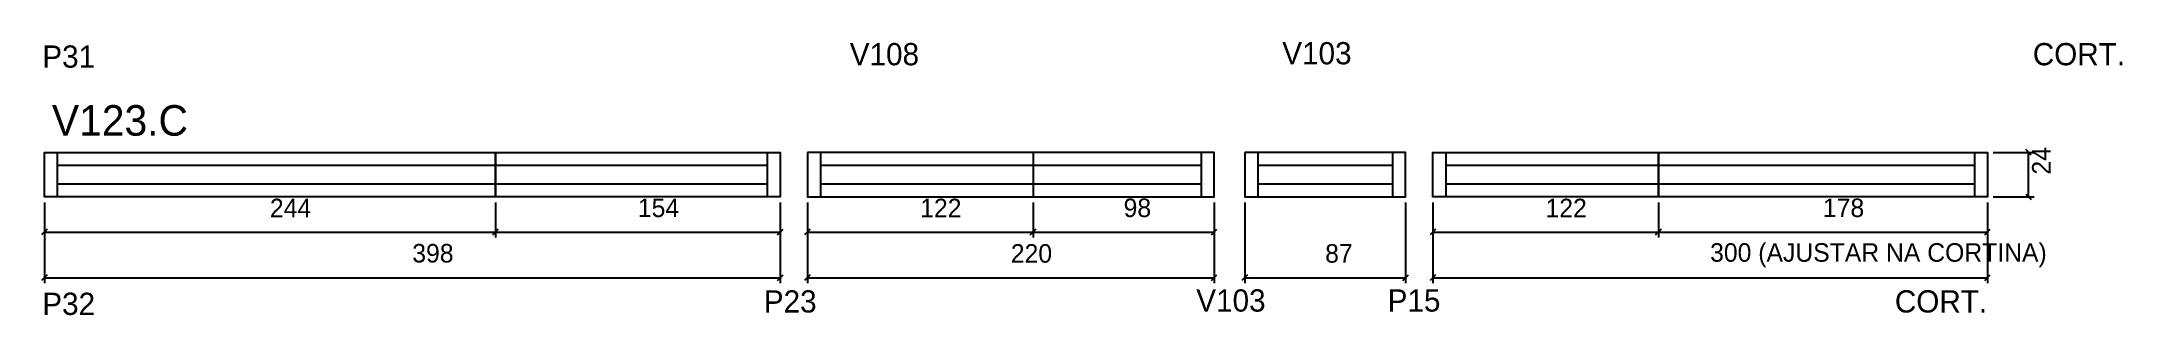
# Model space of a CAD drawing. Header units: metres. Extents: x 1672 to 2797, y 16434 to 16582.
import ezdxf

# ---------------------------------------------------------------- set-up
doc = ezdxf.new("R2010")
doc.units = ezdxf.units.M
for name, color, linetype in [('5', 7, 'Continuous'), ('COTA', 7, 'Continuous'), ('NOMENCLATURA', 7, 'Continuous'), ('Painéis', 7, 'Continuous'), ('SARR_2.2x7', 7, 'Continuous')]:
    doc.layers.add(name, color=color, linetype=linetype)

msp = doc.modelspace()

# ---------------------------------------------------------------- linework, layer by layer
at = {"layer": 'COTA', "color": 4, "lineweight": 25}
for p, q in [((2727.1, 16522.2), (2749.3, 16522.2)), ((2746.3, 16498.2), (2746.3, 16522.2)), ((2727.1, 16498.2), (2749.3, 16498.2)), ((1673.2, 16495.2), (1673.2, 16476.2)), ((1673.2, 16495.2), (1673.2, 16451.6)), ((1917.2, 16495.2), (1917.2, 16476.2)), ((1917.2, 16495.2), (1917.2, 16476.2)), ((2071.2, 16495.2), (2071.2, 16476.2)), ((2071.2, 16495.2), (2071.2, 16451.6)), ((2085.9, 16495.2), (2085.9, 16451.6)), ((2085.9, 16495.2), (2085.9, 16476.2)), ((2207.9, 16495.2), (2207.9, 16476.2)), ((2207.9, 16495.2), (2207.9, 16476.2)), ((2305.9, 16495.2), (2305.9, 16451.6)), ((2305.9, 16495.2), (2305.9, 16476.2)), ((2322.4, 16495.2), (2322.4, 16451.6)), ((2409.4, 16495.2), (2409.4, 16451.6)), ((2424.1, 16495.2), (2424.1, 16476.2)), ((2424.1, 16495.2), (2424.1, 16451.6)), ((2546.1, 16495.2), (2546.1, 16476.2)), ((2546.1, 16495.2), (2546.1, 16476.2)), ((2724.1, 16495.2), (2724.1, 16476.2)), ((2724.1, 16495.2), (2724.1, 16451.6)), ((1673.2, 16479.2), (1917.2, 16479.2)), ((1917.2, 16479.2), (2071.2, 16479.2)), ((2085.9, 16479.2), (2207.9, 16479.2)), ((2207.9, 16479.2), (2305.9, 16479.2)), ((2424.1, 16479.2), (2546.1, 16479.2)), ((2546.1, 16479.2), (2724.1, 16479.2)), ((1673.2, 16454.6), (2071.2, 16454.6)), ((2085.9, 16454.6), (2305.9, 16454.6)), ((2322.4, 16454.6), (2409.4, 16454.6)), ((2424.1, 16454.6), (2724.1, 16454.6))]:
    msp.add_line(p, q, dxfattribs=at)
at = {"layer": 'COTA', "color": 0, "lineweight": 25}
for p, q in [((2747.8, 16520.7), (2744.8, 16523.7)), ((2744.8, 16499.7), (2747.8, 16496.7)), ((1674.7, 16480.7), (1671.7, 16477.7)), ((1915.7, 16477.7), (1918.7, 16480.7)), ((1918.7, 16480.7), (1915.7, 16477.7)), ((2069.7, 16477.7), (2072.7, 16480.7)), ((2087.4, 16480.7), (2084.4, 16477.7)), ((2206.4, 16477.7), (2209.4, 16480.7)), ((2209.4, 16480.7), (2206.4, 16477.7)), ((2304.4, 16477.7), (2307.4, 16480.7)), ((2425.6, 16480.7), (2422.6, 16477.7)), ((2544.6, 16477.7), (2547.6, 16480.7)), ((2547.6, 16480.7), (2544.6, 16477.7)), ((2722.6, 16477.7), (2725.6, 16480.7)), ((1674.7, 16456.1), (1671.7, 16453.1)), ((2069.7, 16453.1), (2072.7, 16456.1)), ((2087.4, 16456.1), (2084.4, 16453.1)), ((2304.4, 16453.1), (2307.4, 16456.1)), ((2323.9, 16456.1), (2320.9, 16453.1)), ((2407.9, 16453.1), (2410.9, 16456.1)), ((2425.6, 16456.1), (2422.6, 16453.1)), ((2722.6, 16453.1), (2725.6, 16456.1))]:
    msp.add_line(p, q, dxfattribs=at)
at = {"layer": 'Painéis', "color": 200, "lineweight": 25}
msp.add_line((2207.9, 16522.2), (2207.9, 16498.2), dxfattribs=at)
for points in [[(1917.2, 16498.2), (1673.2, 16498.2), (1673.2, 16522.2), (1917.2, 16522.2)], [(1917.2, 16522.2), (2071.2, 16522.2), (2071.2, 16498.2), (1917.2, 16498.2)], [(2546.1, 16498.2), (2424.1, 16498.2), (2424.1, 16522.2), (2546.1, 16522.2)], [(2546.1, 16522.2), (2724.1, 16522.2), (2724.1, 16498.2), (2546.1, 16498.2)]]:
    msp.add_lwpolyline(points, close=True, dxfattribs=at)
for points in [[(2085.9, 16522.2), (2085.9, 16498.2), (2305.9, 16498.2), (2305.9, 16522.2), (2085.9, 16522.2)], [(2322.4, 16522.2), (2322.4, 16498.2), (2409.4, 16498.2), (2409.4, 16522.2), (2322.4, 16522.2)]]:
    msp.add_lwpolyline(points, dxfattribs=at)
at = {"layer": 'SARR_2.2x7', "color": 40, "lineweight": 25}
for p, q in [((1680.2, 16522.2), (1680.2, 16498.2)), ((2064.2, 16522.2), (2064.2, 16498.2)), ((2092.9, 16522.2), (2092.9, 16498.2)), ((2298.9, 16522.2), (2298.9, 16498.2)), ((2329.4, 16522.2), (2329.4, 16498.2)), ((2402.4, 16522.2), (2402.4, 16498.2)), ((2431.1, 16522.2), (2431.1, 16498.2)), ((2717.1, 16522.2), (2717.1, 16498.2)), ((1917.2, 16515.2), (1680.2, 16515.2)), ((2064.2, 16515.2), (1917.2, 16515.2)), ((2298.9, 16515.2), (2092.9, 16515.2)), ((2402.4, 16515.2), (2329.4, 16515.2)), ((2546.1, 16515.2), (2431.1, 16515.2)), ((2717.1, 16515.2), (2546.1, 16515.2)), ((1680.2, 16505.2), (1917.2, 16505.2)), ((1917.2, 16505.2), (2064.2, 16505.2)), ((2092.9, 16505.2), (2298.9, 16505.2)), ((2329.4, 16505.2), (2402.4, 16505.2)), ((2431.1, 16505.2), (2546.1, 16505.2)), ((2546.1, 16505.2), (2717.1, 16505.2))]:
    msp.add_line(p, q, dxfattribs=at)

# ---------------------------------------------------------------- texts
at = {"layer": '5', "color": 5, "lineweight": 25}
for s, p in [('P31', (1672.1, 16567.9)), ('V108', (2108.8, 16569.2)), ('V103', (2342.7, 16569.7)), ('CORT.', (2748.6, 16569.2)), ('P32', (1672.1, 16434.5)), ('P23', (2062.3, 16435.8)), ('V103', (2296.2, 16436.3)), ('P15', (2399.7, 16436.3)), ('CORT.', (2674, 16435.8))]:
    msp.add_text(s, height=12, rotation=360, dxfattribs=at).set_placement(p)
at = {"layer": 'COTA', "color": 240, "lineweight": 25}
msp.add_text('24', height=10, rotation=90, dxfattribs=at).set_placement((2758.2, 16510.2))
for s, p in [('244', (1795.2, 16487.2)), ('122', (2146.9, 16487.2)), ('98', (2256.9, 16487.3)), ('122', (2485.1, 16487.2)), ('178', (2635.1, 16487.3)), ('154', (1994.2, 16487.3)), ('398', (1872.2, 16462.8)), ('220', (2195.9, 16462.7)), ('87', (2365.9, 16462.7)), ('300 (AJUSTAR NA CORTINA)', (2574.1, 16463.2))]:
    msp.add_text(s, height=10, dxfattribs=at).set_placement(p)
at = {"layer": 'NOMENCLATURA', "color": 7, "lineweight": 25}
msp.add_text('V123.C', height=16.5, dxfattribs=at).set_placement((1677.3, 16531.2))

doc.saveas('drawing.dxf')
